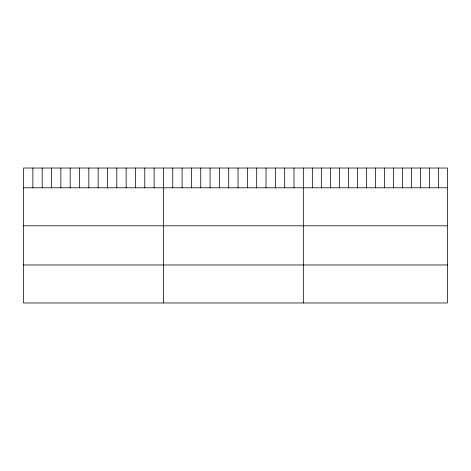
<?xml version="1.0" encoding="UTF-8"?>
<svg xmlns="http://www.w3.org/2000/svg" width="471" height="471" viewBox="0 0 471 471"><rect width="100%" height="100%" fill="white"/><g stroke="black" fill="none" stroke-linecap="round" stroke-linejoin="round"><path stroke-width="0.71" d="M447.45 187.794L447.45 302.971L23.55 302.971L23.55 168.029L447.45 168.029L447.45 187.794L23.55 187.794M23.55 225.803L447.45 225.803M23.55 264.967L447.45 264.967M438.442 168.029L438.442 187.794M429.434 168.029L429.434 187.794M420.426 168.029L420.426 187.794M411.418 168.029L411.418 187.794M402.411 168.029L402.411 187.794M393.403 168.029L393.403 187.794M384.395 168.029L384.395 187.794M375.387 168.029L375.387 187.794M366.379 168.029L366.379 187.794M357.371 168.029L357.371 187.794M348.363 168.029L348.363 187.794M339.356 168.029L339.356 187.794M330.348 168.029L330.348 187.794M321.34 168.029L321.34 187.794M312.332 168.029L312.332 187.794M303.324 168.029L303.324 302.971M293.998 168.029L293.998 187.794M284.672 168.029L284.672 187.794M275.347 168.029L275.347 187.794M266.021 168.029L266.021 187.794M256.695 168.029L256.695 187.794M247.369 168.029L247.369 187.794M238.043 168.029L238.043 187.794M228.718 168.029L228.718 187.794M219.392 168.029L219.392 187.794M210.066 168.029L210.066 187.794M200.74 168.029L200.74 187.794M191.414 168.029L191.414 187.794M182.089 168.029L182.089 187.794M172.763 168.029L172.763 187.794M163.437 168.029L163.437 302.971M154.111 168.029L154.111 187.794M144.785 168.029L144.785 187.794M135.46 168.029L135.46 187.794M126.134 168.029L126.134 187.794M116.808 168.029L116.808 187.794M107.482 168.029L107.482 187.794M98.156 168.029L98.156 187.794M88.831 168.029L88.831 187.794M79.505 168.029L79.505 187.794M70.179 168.029L70.179 187.794M60.853 168.029L60.853 187.794M51.527 168.029L51.527 187.794M42.202 168.029L42.202 187.794M32.876 168.029L32.876 187.794"/></g></svg>
